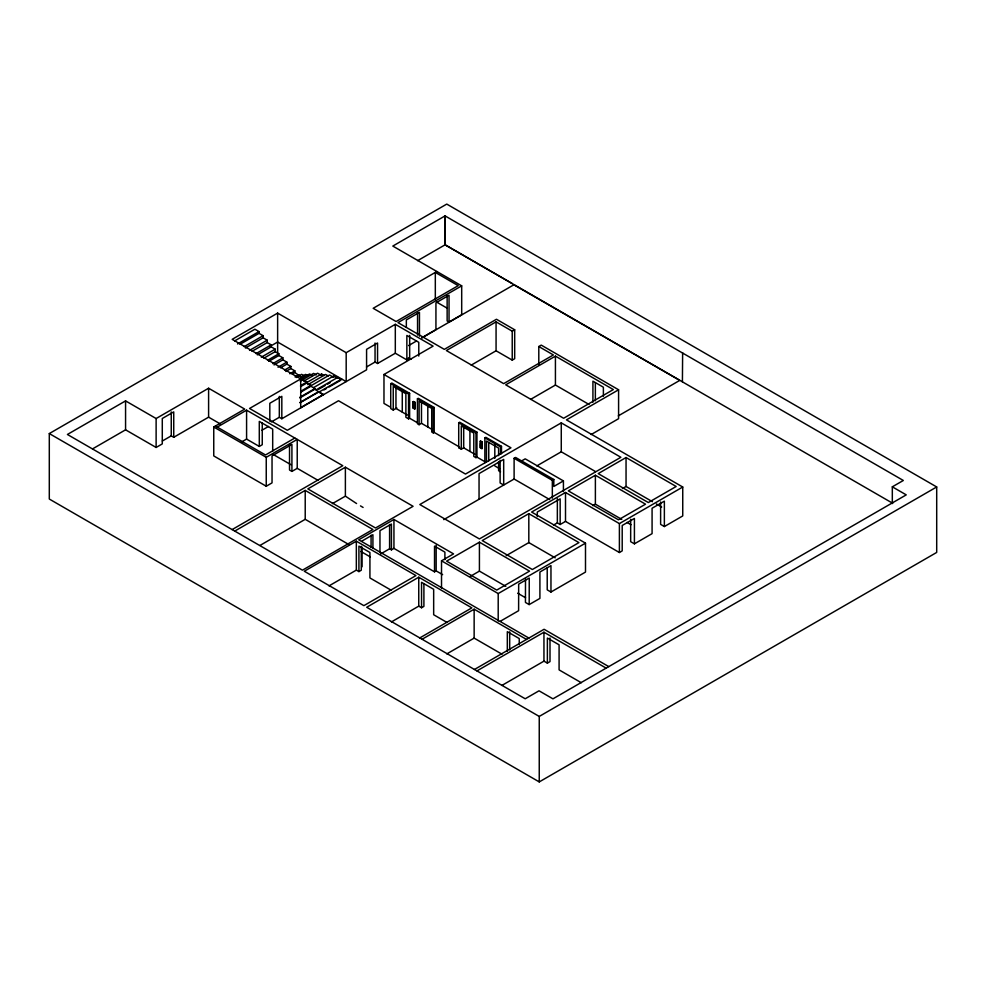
<?xml version="1.0" encoding="UTF-8"?>
<svg xmlns="http://www.w3.org/2000/svg" width="986" height="986" viewBox="0 0 986 986"><rect width="100%" height="100%" fill="white"/><g stroke="black" fill="none" stroke-linecap="round" stroke-linejoin="round"><path stroke-width="1.48" d="M525.501 578.819L525.439 602.434L529.186 604.591L539.909 598.403L539.909 572.016L550.964 565.631L550.964 592.019L547.218 589.85L547.218 567.862M529.186 604.591L529.248 578.03L518.673 584.143L518.611 610.704L500.481 621.168M413.331 404.543C415.389 401.524 413.085 407.699 413.984 403.249M413.417 405.788L413.849 407.711L414.502 406.417L413.417 405.788L414.502 406.417M481.661 444.649L480.478 444.082L481.119 442.788L481.661 444.649L481.119 442.788M480.995 447.25C483.14 446.091 478.974 444.501 481.525 446.017L480.995 447.25L480.564 445.339M49.3 433.569L446.757 204.09L936.7 486.961L936.7 552.431L539.243 781.91L49.3 499.039L49.3 433.569L539.243 716.428L936.7 486.961M289.527 444.526L289.527 470.026L291.918 471.407L291.918 444.403L272.037 455.877L272.037 482.881L266.245 486.234L213.752 455.926L213.752 427L244.738 409.104L208.601 388.237L156.121 418.532L125.567 400.895L67.405 434.469L302.455 570.179L372.918 529.494L305.216 490.412L234.742 531.084M390.505 407.193L383.973 403.422L383.973 374.495L433.1 346.135L395.312 324.32L346.185 352.68L277.633 313.104L232.178 339.344L300.718 378.92L300.718 407.847M234.693 340.885L254.906 329.213L259.01 331.579L259.01 333.33L240.066 344.262M237.54 343.978L259.01 331.579M244.171 346.641L263.102 335.696L263.102 337.816L245.428 348.021M249.532 350.4L267.206 340.182L267.206 342.561L252.059 351.299M256.052 353.617L271.199 344.866L271.199 346.862L257.321 354.874M417.633 260.661L445.093 244.811L512.079 283.475M92.524 448.901L125.567 429.822L156.121 447.459L162.283 443.91L162.283 418.495L173.733 411.877L173.733 437.291L171.256 435.861L162.345 441.001M270.053 346.406L277.633 342.031L346.185 381.607L346.185 352.68M261.315 357.178L275.205 349.167L275.205 351.657L263.841 358.214M267.502 360.334L278.865 353.777L278.865 355.527L268.771 361.357M272.765 363.661L282.871 357.832L282.871 359.828L274.022 364.931M436.872 271.52L373.176 308.298L396.089 321.522L458.219 285.644L435.319 272.419L435.319 299.818M278.027 367.236L286.864 362.133L286.864 364.13L280.554 367.766M284.547 370.083L290.858 366.435L290.858 368.554L285.804 371.463M173.733 437.291L208.601 417.164L220.211 423.869M289.798 373.78L294.851 370.859L294.851 372.474L302.838 378.341L302.838 379.709L306.831 382.013L306.831 383.012L300.52 386.66M292.324 373.94L294.851 372.474M295.06 376.972L298.844 374.791M296.318 377.49L301.605 374.323L304.267 375.851M300.545 377.293L305.598 374.384L308.261 375.912M217.253 427.111L246.586 410.176L342.771 465.7L232.129 529.581M300.718 378.92L249.544 408.475L287.333 430.29L338.518 400.747L465.491 474.056L510.945 447.804L383.973 374.495M447.139 295.664L447.139 320.968L449.037 322.065L461.695 314.768L461.695 285.841L397.987 322.619L444.329 349.364L496.463 319.267L514.68 329.78L514.68 358.707L512.227 360.112L496.069 350.782L471.222 365.128M302.012 378.316L309.592 373.94L312.254 375.481M300.311 379.795L302.838 378.341M302.221 379.943L313.585 373.386L316.247 374.926M300.311 381.163L302.838 379.709M303.688 381.212L317.578 373.201L321.572 375.506L321.572 374.002L324.234 375.543M300.52 385.662L306.831 382.013M306.424 382.753L321.572 374.002M307.891 384.651L325.565 374.446L328.239 375.986M300.841 391.22L310.935 385.378L310.935 386.253L300.841 392.083M310.627 385.945L329.57 375L333.662 377.367L333.662 375.999L337.668 378.304L337.668 377.441L341.661 379.746L341.661 378.994L318.934 392.12L314.941 389.187L299.781 397.937M313.462 387.671L333.662 375.999M299.781 397.309L314.941 388.558L314.941 389.187M316.198 389.827L337.668 377.441M318.725 389.248L325.035 385.6M327.562 384.146L330.088 382.679M299.99 402.424L318.934 391.491M299.99 402.806L318.934 391.861L323.457 394.72L318.934 392.12M323.975 389.951L326.502 388.484M329.028 387.03L340.392 380.473M271.323 421.934L279.321 417.312L281.823 418.754L366.582 369.824L366.582 349.34L377.552 343.005L377.552 363.489L375.05 362.047L366.521 366.977M300.718 407.6L323.457 394.474M421.996 337.68L435.935 329.632L435.935 302.838L449.037 295.27L449.037 322.065M241.25 442.184L246.586 439.103L259.293 446.436L262.251 444.735L262.251 422.649M261.968 430.229L268.512 426.445M377.552 363.489L395.312 353.235L406.861 359.915L409.671 358.288L409.671 335.339M408.561 345.593L416.56 340.971M421.897 337.89L513.866 284.794L679.6 380.239M294.839 438.03L265.505 454.977L215.404 426.038M514.68 329.78L512.227 331.185L496.069 321.855L446.375 350.548L503.686 383.64L553.38 354.948L538.8 346.53L538.8 364.795M396.816 407.957L393.241 410.028L390.727 408.574L390.727 383.64L391.812 383.012L409.621 393.303L409.621 418.237L417.053 422.526M213.752 427L266.245 457.307L297.23 439.411L297.23 468.338L318.047 480.355M390.727 383.64L408.549 393.919L409.621 393.303M432.854 429.896L421.478 423.339L419.112 424.707L417.423 423.733L417.423 398.8L418.286 398.295L434.16 407.464L434.16 432.398L458.404 446.399M291.918 471.407L297.23 468.338M413.146 401.635L415.094 402.387L414.773 409.091L413.146 408.155L413.146 401.635L415.094 402.387M413.146 408.155L413.479 401.45M393.241 410.028L393.241 386.413L405.875 393.71L405.875 417.312L408.549 418.853L409.621 418.237M538.8 346.53L541.24 345.112L618.592 389.778L618.592 418.693L591.218 434.506M417.423 398.8L433.298 407.957L434.16 407.464M345.383 467.216L307.829 488.896L375.53 527.991L413.085 506.299L345.383 467.216L345.383 496.143L332.43 503.612M555.426 356.131L505.719 384.823L563.635 418.261L613.341 389.569L555.426 356.131L555.426 385.045L589.036 404.457M419.112 424.707L419.112 401.105L431.732 408.401L431.732 432.004L433.298 432.891L434.16 432.398M474.907 454.312L463.691 447.829L461.312 449.197L458.712 447.693L458.712 422.76L459.686 422.193L476.953 432.176L476.953 457.11L485.839 462.237M260.008 545.431L305.216 519.326L349.019 544.629M530.579 399.404L555.426 385.045M458.712 422.76L475.991 432.731L476.953 432.176M458.712 447.693L459.686 447.139M484.865 462.791L484.865 437.858L485.839 437.303L501.492 446.338L501.492 453.671M480.293 441.186L482.24 441.925L481.907 448.63L480.293 447.693L480.293 441.186L482.24 441.925M480.293 447.693L480.613 440.988M461.312 449.197L461.312 425.915L473.785 433.1L473.785 456.395L475.991 457.664L476.953 457.11M484.865 437.858L500.531 446.904L501.492 446.338M356.34 541.178L304.292 571.239L363.883 605.65L415.944 575.59L356.34 541.178L356.34 570.105L329.016 585.881M441.518 588.235L441.518 560.824L453.548 553.885L393.944 519.474L358.707 539.823L528.878 638.065M561.268 422.871L419.814 504.536L479.418 538.948L620.872 457.282L561.268 422.871L561.268 451.798L595.482 471.555M618.592 389.778L566.445 419.876L682.743 487.022L682.743 515.937L664.367 526.549L660.62 524.379L660.62 501.973M362.059 540.994L372.918 534.72L372.918 548.389M443.774 519.634L514.113 479.023L514.113 458.293L515.592 457.442L553.812 479.504L553.812 486.455L563.425 480.909L563.425 491.62M521.594 460.93L525.205 458.847L563.425 480.909M618.284 415.882L679.6 380.485M380.682 553.935L389.593 548.795L391.43 549.855L393.944 548.401L434.53 571.831L436.157 570.894L442.628 574.641M536.791 465.922L561.268 451.798M682.411 381.853L682.632 352.803M356.34 570.105L358.916 571.597L361.283 570.228L361.283 546.269M514.113 458.293L552.333 480.355L553.812 479.504M419.789 637.93L471.85 607.869L418.754 577.217L366.693 607.265L525.205 698.778L539.022 690.804L552.949 698.84L906.245 494.873L892.318 486.825L892.318 503.575M479.418 542.189L446.596 561.133L496.734 590.084L529.544 571.128L479.418 542.189L479.418 571.116L505.806 586.35M528.816 513.669L482.228 540.562L532.354 569.514L578.942 542.608L528.816 513.669L528.816 542.596L555.192 557.829M682.743 487.022L619.393 523.591L565.508 492.482L531.627 512.054L585.499 543.15L585.499 572.077L550.964 592.019M595.384 475.24L568.318 490.868L618.456 519.807L645.522 504.179L595.384 475.24L595.384 504.166L621.772 519.4M626.048 457.529L598.194 473.613L648.332 502.552L676.174 486.48L626.048 457.529L626.048 486.455L652.436 501.689M553.54 525.082L557.349 522.876L560.159 524.503L565.508 521.409L619.393 552.517L622.203 550.891L622.203 525.489L634.417 518.439L634.417 543.841L630.67 541.671L630.67 519.265M391.43 621.919L418.754 606.144L421.552 607.758L423.906 606.39L423.906 583.934M470.236 576.416L479.418 571.116M506.188 555.66L528.816 542.596M592.808 505.645L595.384 504.166M622.425 488.551L626.048 486.455M441.518 560.824L498.201 593.56L585.499 543.15M422.082 639.248L474.143 609.188L526.512 639.421M634.417 543.841L652.079 533.648L652.079 508.246L664.367 501.147L664.367 526.549M446.818 653.903L474.143 638.115L502.022 654.211M474.451 669.482L544.099 629.278L608.769 666.61M476.941 670.911L543.952 632.223L606.144 668.126M501.911 685.43L543.952 661.15L547.378 663.122L550.003 661.606L550.003 638.004M892.318 486.825L903.324 480.478L445.068 215.897L392.81 246.069L461.695 285.841M445.068 244.824L445.068 215.897L445.093 244.811L892.675 503.254M436.588 302.073L446.769 307.952M408.389 357.795L411.014 359.311M656.393 503.982L661.668 507.026M627.047 522.444L631.003 524.725M407.329 415.02L395.953 408.463L395.953 386.327M494.812 465.922L499.655 468.72M514.113 479.023L549.695 499.569M500.531 471.838L498.608 470.729L498.608 461.67M259.01 333.33L263.102 335.696M263.102 337.816L267.206 340.182M267.206 342.561L271.199 344.866M271.199 346.862L275.205 349.167M275.205 351.657L278.865 353.777M278.865 355.527L282.871 357.832M282.871 359.828L286.864 362.133M286.864 364.13L290.858 366.435M290.858 368.554L294.851 370.859M297.932 374.816L300.373 376.233M306.831 383.012L310.935 385.378M310.935 386.253L314.941 388.558M517.675 593.202L525.587 597.775M272.691 454.176L290.919 464.702M345.383 496.143L356.575 503.538M360.962 551.519L370.255 556.893M581.309 682.719L559.087 669.888L559.087 644.807L547.378 638.053L547.378 663.122M390.961 590.096L369.923 577.944L369.923 552.493L358.916 546.133L358.916 571.597M446.831 622.351L433.667 614.746L433.667 589.308L421.552 582.307L421.552 607.758M360.482 505.892L363.094 507.457M619.393 523.591L619.393 552.517M603.383 396.224L603.383 387.215L592.919 381.175L592.919 402.202M595.359 382.765L595.359 400.784M565.508 492.482L565.508 521.409M560.159 524.503L560.159 498.854L537.284 512.054L537.284 516.578M557.349 498.743L557.349 522.876M552.333 480.355L552.333 498.127M543.952 632.223L543.952 661.15M539.243 716.428L539.243 781.91M519.24 644.585L519.24 638.558L507.322 631.681L507.322 651.253M512.227 331.185L512.227 360.112M509.688 631.829L509.688 649.885M500.531 446.904L500.531 454.238M500.124 460.339L500.124 482.98L503.686 485.038L503.686 459.377L479.048 473.6L479.048 499.261M498.608 455.631L498.608 448.075L486.48 441.075L486.48 462.212M498.201 593.56L498.201 620.958M496.069 321.855L496.069 350.782M494.812 444.772L494.812 458.367M488.748 442.788L488.748 460.906M481.907 442.11L481.907 448.63M475.991 432.731L475.991 457.664M474.143 609.188L474.143 638.115M469.928 431.042L469.928 451.428M463.691 425.989L463.691 447.829M444.896 559.678L444.896 552.111L434.53 546.133L434.53 571.831M436.157 545.196L436.157 570.894M433.298 407.957L433.298 432.891M427.801 406.331L427.801 426.975M421.478 401.216L421.478 423.339M419.457 336.177L419.457 312.352L406.343 319.932L406.343 327.364M418.779 356.082L418.779 342.315L406.861 335.437L406.861 359.915M418.754 577.217L418.754 606.144M417.559 312.747L417.559 335.067M414.773 402.571L414.773 409.091M408.549 393.919L408.549 418.853M402.276 391.454L402.276 412.099M395.312 324.32L395.312 353.235M393.944 519.474L393.944 548.401M391.43 549.855L391.43 524.034L379.967 530.653L379.967 551.913M389.593 524.49L389.593 548.795M375.05 343.029L375.05 362.047M371.081 535.176L371.081 547.329M362.059 547.07L362.059 566.814M305.216 490.412L305.216 519.326M281.823 418.754L281.823 396.335L269.819 403.262L269.819 421.207M279.321 396.384L279.321 417.312M277.633 313.104L277.633 353.999M272.691 451.231L272.691 429.144L259.293 421.404L259.293 446.436M266.245 457.307L266.245 486.234M246.586 410.176L246.586 439.103M208.601 388.237L208.601 417.164M171.256 411.938L171.256 435.861M156.121 418.532L156.121 447.459M125.567 400.895L125.567 429.822"/></g></svg>
